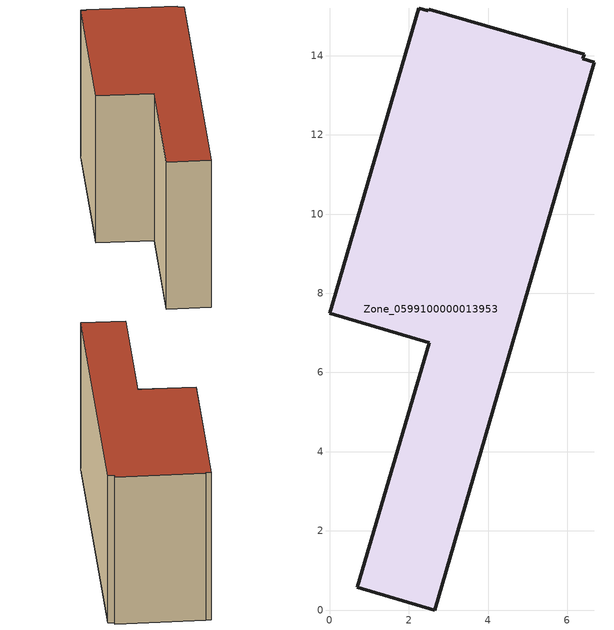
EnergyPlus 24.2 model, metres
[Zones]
Zone_0599100000013953
 floor ground (C_G): 2.51,15.18 6.43,14.03 6.4,13.92 6.69,13.83 2.65,0 0.7,0.58 2.52,6.75 0,7.49 2.25,15.2 2.49,15.13 z0
 wall outside (C_F): 2.52,6.75 0.7,0.58 2.65,0 6.69,13.83 6.4,13.92 6.43,14.03 2.51,15.18 2.49,15.13 2.25,15.2 0,7.49 2.52,6.75 z0:7.51
 roof outside (C_R): 6.43,14.03 2.51,15.18 2.49,15.13 2.25,15.2 0,7.49 2.52,6.75 0.7,0.58 2.65,0 6.69,13.83 6.4,13.92 z7.51
[BUILDING]
Pand.0599100000013953: North Axis=0; Terrain=City; Loads Convergence Tolerance Value=0.04; Temperature Convergence Tolerance Value=0.4; Solar Distribution=FullExterior; Maximum Number of Warmup Days=25; Minimum Number of Warmup Days=1
[Site:Location]
Rotterdam.The.Hague.AP_ZH_NLD Design_Conditions: Latitude=51.96; Longitude=4.45; Time Zone=1; Elevation=-4.5
[SITE:GROUNDTEMPERATURE:BUILDINGSURFACE]
18, 18, 18, 18, 18, 18, 18, 18, 18, 18, 18, 18
[MATERIAL] Thermal Absorptance=0.9; Solar Absorptance=0.7; Visible Absorptance=0.7
Name | Roughness | Thickness | Conductivity | Density | Specific Heat
G.TI.1946 | MediumSmooth | 0.15 | 1 | 540 | 1210
F.TI.1946 | Rough | 0.3 | 0.857143 | 1920 | 840
R.TI.1946 | MediumRough | 0.2 | 0.1 | 1500 | 1000
[CONSTRUCTION]
C_G: G.TI.1946
C_F: F.TI.1946
C_R: R.TI.1946
[ZONE]
Zone_0599100000013953: Type=1; Multiplier=1; Ceiling Height=Autocalculate; Volume=Autocalculate; Floor Area=autocalculate; Part of Total Floor Area=Yes
[ZONEINFILTRATION:DESIGNFLOWRATE]
Infil_Zone_0599100000013953: Zone or ZoneList or Space or SpaceList=Zone_0599100000013953; Schedule=AlwaysOn; Design Flow Rate Calculation Method=Flow/Area; Flow Rate per Floor Area=0.003; Constant Term Coefficient=1; Temperature Term Coefficient=0; Velocity Term Coefficient=0; Velocity Squared Term Coefficient=0
[HVACTEMPLATE:ZONE:IDEALLOADSAIRSYSTEM]
Zone_0599100000013953: Maximum Heating Supply Air Temperature=50; Minimum Cooling Supply Air Temperature=13; Maximum Heating Supply Air Humidity Ratio=0.0156; Minimum Cooling Supply Air Humidity Ratio=0.0077; Heating Limit=NoLimit; Cooling Limit=NoLimit; Dehumidification Control Type=ConstantSensibleHeatRatio; Cooling Sensible Heat Ratio=0.7; Dehumidification Setpoint=60; Humidification Control Type=None; Humidification Setpoint=30; Outdoor Air Method=None; Outdoor Air Flow Rate per Person=0.00944; Outdoor Air Flow Rate per Zone Floor Area=0; Outdoor Air Flow Rate per Zone=0; Demand Controlled Ventilation Type=None; Outdoor Air Economizer Type=NoEconomizer; Heat Recovery Type=None; Sensible Heat Recovery Effectiveness=0.7; Latent Heat Recovery Effectiveness=0.65
[ZONECONTROL:THERMOSTAT]
ThermostatControl_Zone_0599100000013953: Zone or ZoneList=Zone_0599100000013953; Control Type Schedule=DualSetpointControlType; Control 1=Thermostat_Zone_0599100000013953; Temperature Difference Between Cutout And Setpoint=0
[THERMOSTATSETPOINT:DUALSETPOINT]
Thermostat_Zone_0599100000013953: Heating Setpoint Temperature Schedule=HeatingSetpoint_Zone_0599100000013953; Cooling Setpoint Temperature Schedule=CoolingSetpoint_Zone_0599100000013953
[SCHEDULE:COMPACT]
HeatingSetpoint_Zone_0599100000013953: Through: 12/31, For: AllDays, Until: 24:00, 21
CoolingSetpoint_Zone_0599100000013953: Through: 12/31, For: AllDays, Until: 24:00, 24
DualSetpointControlType: Through: 12/31, For: AllDays, Until: 24:00, 4
AlwaysOn: Through: 12/31, For: AllDays, Until: 24:00, 1
